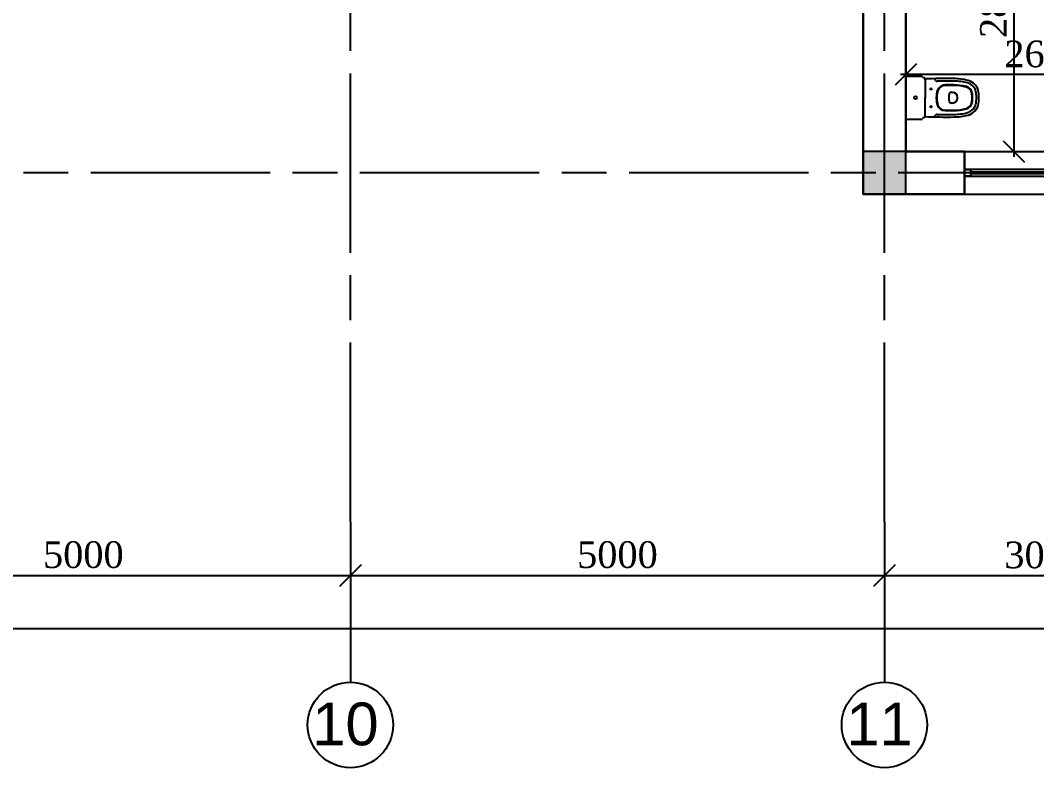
# Model space of a CAD drawing. Header units: inches. Extents: x 2870606 to 3671143, y -733551 to -473558.
# Drawn here: x 3421755 to 3431270, y -526992 to -519996 of the extents above; entities that cross this region are included whole.
import ezdxf

# ---------------------------------------------------------------- set-up
doc = ezdxf.new("R2010")
doc.units = ezdxf.units.IN
doc.header["$MEASUREMENT"] = 0
doc.linetypes.add('ACAD_ISO08W100', pattern=[36, 24, -3, 6, -3])
doc.layers.add('_0', color=7, linetype='Continuous', lineweight=25)
doc.layers.add('A_Windows', color=160, linetype='Continuous')
doc.styles.add('J~stule', font='dutch.ttf')
doc.styles.add('стиль3', font='arial.ttf', dxfattribs={"height": 250})
doc.dimstyles.new('J~style', dxfattribs={"dimscale": 100, "dimtxt": 2.5, "dimasz": 2, "dimexe": 0.55, "dimexo": 0.725, "dimtad": 1, "dimdec": 0, "dimdsep": 46, "dimtxsty": 'J~stule', "dimblk": 'OBLIQUE', "dimcen": 2, "dimdle": 0.5, "dimadec": 0, "dimazin": 0, "dimtfac": 1, "dimtdec": 0, "dimtmove": 0, "dimatfit": 3, "dimfxl": 1, "dimarcsym": 0})

# ---------------------------------------------------------------- blocks, each defined once
blk = doc.blocks.new('_Oblique')
at = {"color": 0, "linetype": 'ByBlock', "lineweight": -2}
blk.add_line((-0.5, -0.5), (0.5, 0.5), dxfattribs=at)
blk = doc.blocks.new('*D638')
at = {"color": 0, "lineweight": -2, "transparency": 16777216}
for p, q in [((3430045.4, -520315), (3430045.4, -520556.6)), ((3432645.4, -520315), (3432645.4, -520556.6)), ((3432695.4, -520501.6), (3429995.4, -520501.6))]:
    blk.add_line(p, q, dxfattribs=at)
at = {"layer": 'Defpoints', "color": 0, "lineweight": 35, "transparency": 16777216}
for p in [(3430045.4, -520242.5), (3432645.4, -520242.5), (3430045.4, -520501.6)]:
    blk.add_point(p, dxfattribs=at)
at = {"color": 0, "lineweight": -2, "transparency": 16777216, "xscale": 200, "yscale": 200, "zscale": 200, "rotation": 180}
blk.add_blockref('_Oblique', (3430045.4, -520501.6), dxfattribs=at)
at = {"color": 0, "lineweight": -2, "transparency": 16777216, "xscale": 200, "yscale": 200, "zscale": 200}
blk.add_blockref('_Oblique', (3432645.4, -520501.6), dxfattribs=at)
at = {"color": 0, "transparency": 16777216, "insert": (3431345.4, -520311.6), "char_height": 250, "attachment_point": 5, "style": 'J~stule'}
blk.add_mtext('2600', dxfattribs=at)
blk = doc.blocks.new('cu')
at = {"layer": '_0'}
for p, q in [((18.2, 200), (141, 200)), ((0, 0), (0, 186.3)), ((180, 164), (180, 0)), ((279, 158.9), (261.5, 176.4)), ((0, -2.5), (0, 0)), ((180, -2.5), (180, 0)), ((437, 47), (424.3, 47)), ((0, -5), (0, -2.5)), ((0, -191.3), (0, -5)), ((180, -2.5), (180, -5)), ((180, -169), (180, -5)), ((437, -52), (424.3, -52)), ((279, -163.9), (261.5, -181.4)), ((141, -205), (18.2, -205))]:
    blk.add_line(p, q, dxfattribs=at)
for centre, radius in [((90.2, -2.5), 13.5), ((90.2, -2.5), 13.5), ((236, 80), 7.5), ((236, -85), 7.5)]:
    blk.add_circle(centre, radius, dxfattribs=at)
for centre, radius, start, end in [((18.2, 180), 20, 90, 150.98314), ((141, 181), 19, 34.93724, 90), ((164.8, 197.6), 10, 214.93724, 253.78478), ((8, 186.3), 8, 155.21151, 180.00003), ((155, 164), 25, 23.37762, 73.78478), ((383, -5322.3), 5500, 89.29054, 92.13617), ((155, 164), 25, 360, 23.37762), ((293.1, 173), 20, 225, 270.93637), ((383, -5322.3), 5476, 89.29054, 90.93637), ((367.5, 42.7), 75, 90.1648, 160.01601), ((367.5, 42.7), 71, 90.1648, 160.01601), ((383, -5322.3), 5440, 89.29054, 90.1648), ((383, -5322.3), 5436, 89.29054, 90.1648), ((444.2, -372.6), 490, 75.46051, 89.29054), ((444.2, -372.6), 486, 75.46051, 89.29054), ((444.2, -372.6), 526, 75.46051, 89.29054), ((444.2, -372.6), 550, 75.46051, 89.29054), ((548.7, 30), 70, 8.81618, 75.46052), ((548.7, 30), 74, 8.81618, 75.46052), ((548.7, 30), 110, 8.81618, 75.46052), ((548.7, 30), 134, 8.81618, 75.46052), ((485, 0), 200, 160.01601, 180), ((485, 0), 200, 180, 180.71622), ((485, 0), 196, 160.01601, 180), ((485, 0), 196, 180, 180.73083), ((582, 0), 180, 170.28485, 180), ((424.3, 27), 20, 90, 170.28485), ((437, 0), 47, 0, 90), ((437, 0), 47, 356.95091, 0), ((355, 0), 266, 0, 8.81618), ((355, 0), 266, 359.4615, 0), ((355, 0), 270, 0, 8.81618), ((355, 0), 270, 359.46948, 0), ((355, 0), 306, 0, 8.81618), ((355, 0), 306, 359.53189, 0), ((355, 0), 330, 0, 8.81618), ((485, -5), 200, 179.28378, 180), ((485, -5), 200, 180, 199.98399), ((485, -5), 196, 179.26917, 180), ((485, -5), 196, 180, 199.98399), ((367.5, -47.7), 75, 199.98399, 269.8352), ((367.5, -47.7), 71, 199.98399, 269.8352), ((582, 0), 180, 180, 180.7958), ((582, -5), 180, 179.2042, 180), ((582, -5), 180, 180, 189.71515), ((424.3, -32), 20, 189.71515, 270), ((437, -5), 47, 270, 0), ((437, -5), 47, 0, 3.04909), ((548.7, -35), 70, 284.53948, 351.18382), ((548.7, -35), 74, 284.53948, 351.18382), ((548.7, -35), 110, 284.53948, 351.18382), ((548.7, -35), 134, 284.53948, 351.18382), ((355, -5), 266, 351.18382, 0), ((355, -5), 266, 0, 0.5385), ((355, -5), 270, 351.18382, 0), ((355, -5), 270, 0, 0.53052), ((355, -5), 306, 351.18382, 0), ((355, -5), 306, 0, 0.46811), ((355, -5), 330, 351.18382, 0), ((355, 0), 330, 359.56594, 0), ((355, -5), 330, 0, 0.43406), ((155, -169), 25, 286.21522, 336.62238), ((155, -169), 25, 336.62238, 0), ((383, 5317.3), 5500, 267.86383, 270.70946), ((293.1, -178), 20, 89.06363, 135), ((383, 5317.3), 5476, 269.06363, 270.70946), ((383, 5317.3), 5436, 269.8352, 270.70946), ((383, 5317.3), 5440, 269.8352, 270.70946), ((444.2, 367.6), 486, 270.70946, 284.53949), ((444.2, 367.6), 490, 270.70946, 284.53949), ((444.2, 367.6), 526, 270.70946, 284.53949), ((444.2, 367.6), 550, 270.70946, 284.53949), ((8, -191.3), 8, 179.99997, 204.78849), ((18.2, -185), 20, 209.01686, 270), ((141, -186), 19, 270, 325.06276), ((164.8, -202.6), 10, 106.21522, 145.06276)]:
    blk.add_arc(centre, radius, start, end, dxfattribs=at)
blk = doc.blocks.new('*D679')
at = {"color": 0, "lineweight": -2, "transparency": 16777216}
for p, q in [((3430591.1, -518343.1), (3431112.5, -518343.1)), ((3431057.5, -518293.1), (3431057.5, -521273.1)), ((3430591.1, -521223.1), (3431112.5, -521223.1))]:
    blk.add_line(p, q, dxfattribs=at)
at = {"layer": 'Defpoints', "color": 0, "lineweight": 35, "transparency": 16777216}
for p in [(3430518.6, -518343.1), (3430518.6, -521223.1), (3431057.5, -521223.1)]:
    blk.add_point(p, dxfattribs=at)
at = {"color": 0, "lineweight": -2, "transparency": 16777216, "xscale": 200, "yscale": 200, "zscale": 200}
for p, rotation in [((3431057.5, -518343.1), 90), ((3431057.5, -521223.1), 270)]:
    blk.add_blockref('_Oblique', p, dxfattribs=dict(at, rotation=rotation))
at = {"color": 0, "transparency": 16777216, "insert": (3430867.3, -519783.1), "char_height": 250, "attachment_point": 5, "rotation": 90, "style": 'J~stule'}
blk.add_mtext('2880', dxfattribs=at)
blk = doc.blocks.new('*U65')
at = {"color": 7, "lineweight": 30}
for points in [[(0, 60), (60, 60), (60, 0), (0, 0)], [(1500, 60), (1440, 60), (1440, 0), (1500, 0)]]:
    blk.add_lwpolyline(points, close=True, dxfattribs=at)
at = {"color": 4, "lineweight": 25}
for points in [[(60, 60), (1440, 60), (1440, 0), (60, 0)], [(60, 35), (1440, 35), (1440, 25), (60, 25)]]:
    blk.add_lwpolyline(points, close=True, dxfattribs=at)
blk = doc.blocks.new('*D898')
at = {"color": 0, "lineweight": -2, "transparency": 16777216}
for p, q in [((3419845.4, -524764.5), (3419845.4, -525247)), ((3424845.4, -524764.5), (3424845.4, -525247)), ((3419795.4, -525192), (3424895.4, -525192))]:
    blk.add_line(p, q, dxfattribs=at)
at = {"layer": 'Defpoints', "color": 0, "lineweight": 35, "transparency": 16777216}
for p in [(3419845.4, -524692), (3424845.4, -524692), (3424845.4, -525192)]:
    blk.add_point(p, dxfattribs=at)
at = {"color": 0, "lineweight": -2, "transparency": 16777216, "xscale": 200, "yscale": 200, "zscale": 200, "rotation": 180}
blk.add_blockref('_Oblique', (3419845.4, -525192), dxfattribs=at)
at = {"color": 0, "lineweight": -2, "transparency": 16777216, "xscale": 200, "yscale": 200, "zscale": 200}
blk.add_blockref('_Oblique', (3424845.4, -525192), dxfattribs=at)
at = {"color": 0, "transparency": 16777216, "insert": (3422345.4, -524999.3), "char_height": 250, "attachment_point": 5, "style": 'J~stule'}
blk.add_mtext('5000', dxfattribs=at)
blk = doc.blocks.new('*D899')
at = {"color": 0, "lineweight": -2, "transparency": 16777216}
for p, q in [((3424845.4, -524764.5), (3424845.4, -525247)), ((3429845.4, -524764.5), (3429845.4, -525247)), ((3424795.4, -525192), (3429895.4, -525192))]:
    blk.add_line(p, q, dxfattribs=at)
at = {"layer": 'Defpoints', "color": 0, "lineweight": 35, "transparency": 16777216}
for p in [(3424845.4, -524692), (3429845.4, -524692), (3429845.4, -525192)]:
    blk.add_point(p, dxfattribs=at)
at = {"color": 0, "lineweight": -2, "transparency": 16777216, "xscale": 200, "yscale": 200, "zscale": 200, "rotation": 180}
blk.add_blockref('_Oblique', (3424845.4, -525192), dxfattribs=at)
at = {"color": 0, "lineweight": -2, "transparency": 16777216, "xscale": 200, "yscale": 200, "zscale": 200}
blk.add_blockref('_Oblique', (3429845.4, -525192), dxfattribs=at)
at = {"color": 0, "transparency": 16777216, "insert": (3427345.4, -524999.3), "char_height": 250, "attachment_point": 5, "style": 'J~stule'}
blk.add_mtext('5000', dxfattribs=at)
blk = doc.blocks.new('*D900')
at = {"color": 0, "lineweight": -2, "transparency": 16777216}
for p, q in [((3429845.4, -524764.5), (3429845.4, -525247)), ((3432845.4, -524764.5), (3432845.4, -525247)), ((3429795.4, -525192), (3432895.4, -525192))]:
    blk.add_line(p, q, dxfattribs=at)
at = {"layer": 'Defpoints', "color": 0, "lineweight": 35, "transparency": 16777216}
for p in [(3429845.4, -524692), (3432845.4, -524692), (3432845.4, -525192)]:
    blk.add_point(p, dxfattribs=at)
at = {"color": 0, "lineweight": -2, "transparency": 16777216, "xscale": 200, "yscale": 200, "zscale": 200, "rotation": 180}
blk.add_blockref('_Oblique', (3429845.4, -525192), dxfattribs=at)
at = {"color": 0, "lineweight": -2, "transparency": 16777216, "xscale": 200, "yscale": 200, "zscale": 200}
blk.add_blockref('_Oblique', (3432845.4, -525192), dxfattribs=at)
at = {"color": 0, "transparency": 16777216, "insert": (3431345.4, -525002), "char_height": 250, "attachment_point": 5, "style": 'J~stule'}
blk.add_mtext('3000', dxfattribs=at)
blk = doc.blocks.new('*D902')
at = {"color": 0, "lineweight": -2, "transparency": 16777216}
for p, q in [((3378845.4, -524764.5), (3378845.4, -525747)), ((3438845.4, -524764.5), (3438845.4, -525747)), ((3438895.4, -525692), (3378795.4, -525692))]:
    blk.add_line(p, q, dxfattribs=at)
at = {"layer": 'Defpoints', "color": 0, "lineweight": 35, "transparency": 16777216}
for p in [(3378845.4, -524692), (3438845.4, -524692), (3378845.4, -525692)]:
    blk.add_point(p, dxfattribs=at)
at = {"color": 0, "lineweight": -2, "transparency": 16777216, "xscale": 200, "yscale": 200, "zscale": 200, "rotation": 180}
blk.add_blockref('_Oblique', (3378845.4, -525692), dxfattribs=at)
at = {"color": 0, "lineweight": -2, "transparency": 16777216, "xscale": 200, "yscale": 200, "zscale": 200}
blk.add_blockref('_Oblique', (3438845.4, -525692), dxfattribs=at)
at = {"color": 0, "transparency": 16777216, "insert": (3408845.4, -525502), "char_height": 250, "attachment_point": 5, "style": 'J~stule'}
blk.add_mtext('60000', dxfattribs=at)

msp = doc.modelspace()

# ---------------------------------------------------------------- hatches: boundary and pattern name
h = msp.add_hatch(color=256)
h.dxf.hatch_style = 1
h.paths.add_polyline_path([(3430045.37, -521623.13), (3430045.37, -521223.13), (3429645.37, -521223.13), (3429645.37, -521623.13)])

# ---------------------------------------------------------------- linework, layer by layer
at = {"color": 252, "linetype": 'ACAD_ISO08W100', "ltscale": 70}
for p, q in [((3424845.37, -524692.02), (3424845.37, -496403.85)), ((3429845.37, -524692.02), (3429845.37, -496403.85)), ((3441734.29, -521423.13), (3375840.6, -521423.13))]:
    msp.add_line(p, q, dxfattribs=at)
at = {"lineweight": 30}
for p, q in [((3430045.37, -510543.13), (3430045.37, -521223.13)), ((3429645.37, -518623.13), (3429645.37, -521623.13)), ((3430045.37, -521223.13), (3430595.37, -521223.13)), ((3430595.37, -521623.13), (3430595.37, -521223.13)), ((3429645.37, -521623.13), (3430595.37, -521623.13))]:
    msp.add_line(p, q, dxfattribs=at)
for p, q in [((3430595.37, -521223.13), (3432095.37, -521223.13)), ((3430595.37, -521623.13), (3432095.37, -521623.13))]:
    msp.add_line(p, q)
at = {"linetype": 'Continuous'}
for p, q in [((3424845.37, -524692.02), (3424845.37, -526192.02)), ((3429845.37, -524692.02), (3429845.37, -526192.02))]:
    msp.add_line(p, q, dxfattribs=at)
msp.add_lwpolyline([(3429645.37, -521223.13), (3429645.37, -521623.13), (3430045.37, -521623.13), (3430045.37, -521223.13)], close=True)
for centre in [(3424845.37, -526592.02), (3429845.37, -526592.02)]:
    msp.add_circle(centre, 400, dxfattribs=at)

# ---------------------------------------------------------------- block references
at = {"rotation": 359.9999986392983}
msp.add_blockref('cu', (3430045.37, -520718.13), dxfattribs=at)
at = {"layer": 'A_Windows', "color": 5, "lineweight": 30, "xscale": -1, "rotation": 359.9999846070635}
msp.add_blockref('*U65', (3432095.37, -521453.13), dxfattribs=at)

# ---------------------------------------------------------------- texts
at = {"linetype": 'Continuous', "insert": (3424799.09, -526382.35), "char_height": 400, "attachment_point": 2, "style": 'стиль3'}
msp.add_mtext('10', dxfattribs=at)
at = {"linetype": 'Continuous', "insert": (3429799.09, -526382.35), "char_height": 400, "width": 147.3397, "attachment_point": 2, "style": 'стиль3'}
msp.add_mtext('11', dxfattribs=at)

# ---------------------------------------------------------------- dimensions: what is measured, and where the dimension line sits
dim = msp.add_linear_dim(base=(3431057.5, -521223.13), p1=(3430518.62, -518343.13), p2=(3430518.62, -521223.13), angle=90, dimstyle='J~style', override={"dimdec": 1, "dimtdec": 1})
dim.commit()
dim.dimension.update_dxf_attribs({"geometry": '*D679', "text_midpoint": (3430867.31, -519783.13)})
for base, p1, p2, picture, middle in [((3430045.37, -520501.57), (3432645.37, -520242.54), (3430045.37, -520242.54), '*D638', (3431345.37, -520311.56)), ((3378845.37, -525692.02), (3438845.37, -524692.02), (3378845.37, -524692.02), '*D902', (3408845.37, -525502.01)), ((3424845.37, -525192.02), (3419845.37, -524692.02), (3424845.37, -524692.02), '*D898', (3422345.37, -524999.32)), ((3429845.37, -525192.02), (3424845.37, -524692.02), (3429845.37, -524692.02), '*D899', (3427345.37, -524999.32)), ((3432845.37, -525192.02), (3429845.37, -524692.02), (3432845.37, -524692.02), '*D900', (3431345.37, -525002.01))]:
    dim = msp.add_linear_dim(base=base, p1=p1, p2=p2, dimstyle='J~style', override={"dimdec": 1, "dimtdec": 1})
    dim.commit()
    dim.dimension.update_dxf_attribs({"geometry": picture, "text_midpoint": middle})

doc.saveas('drawing.dxf')
